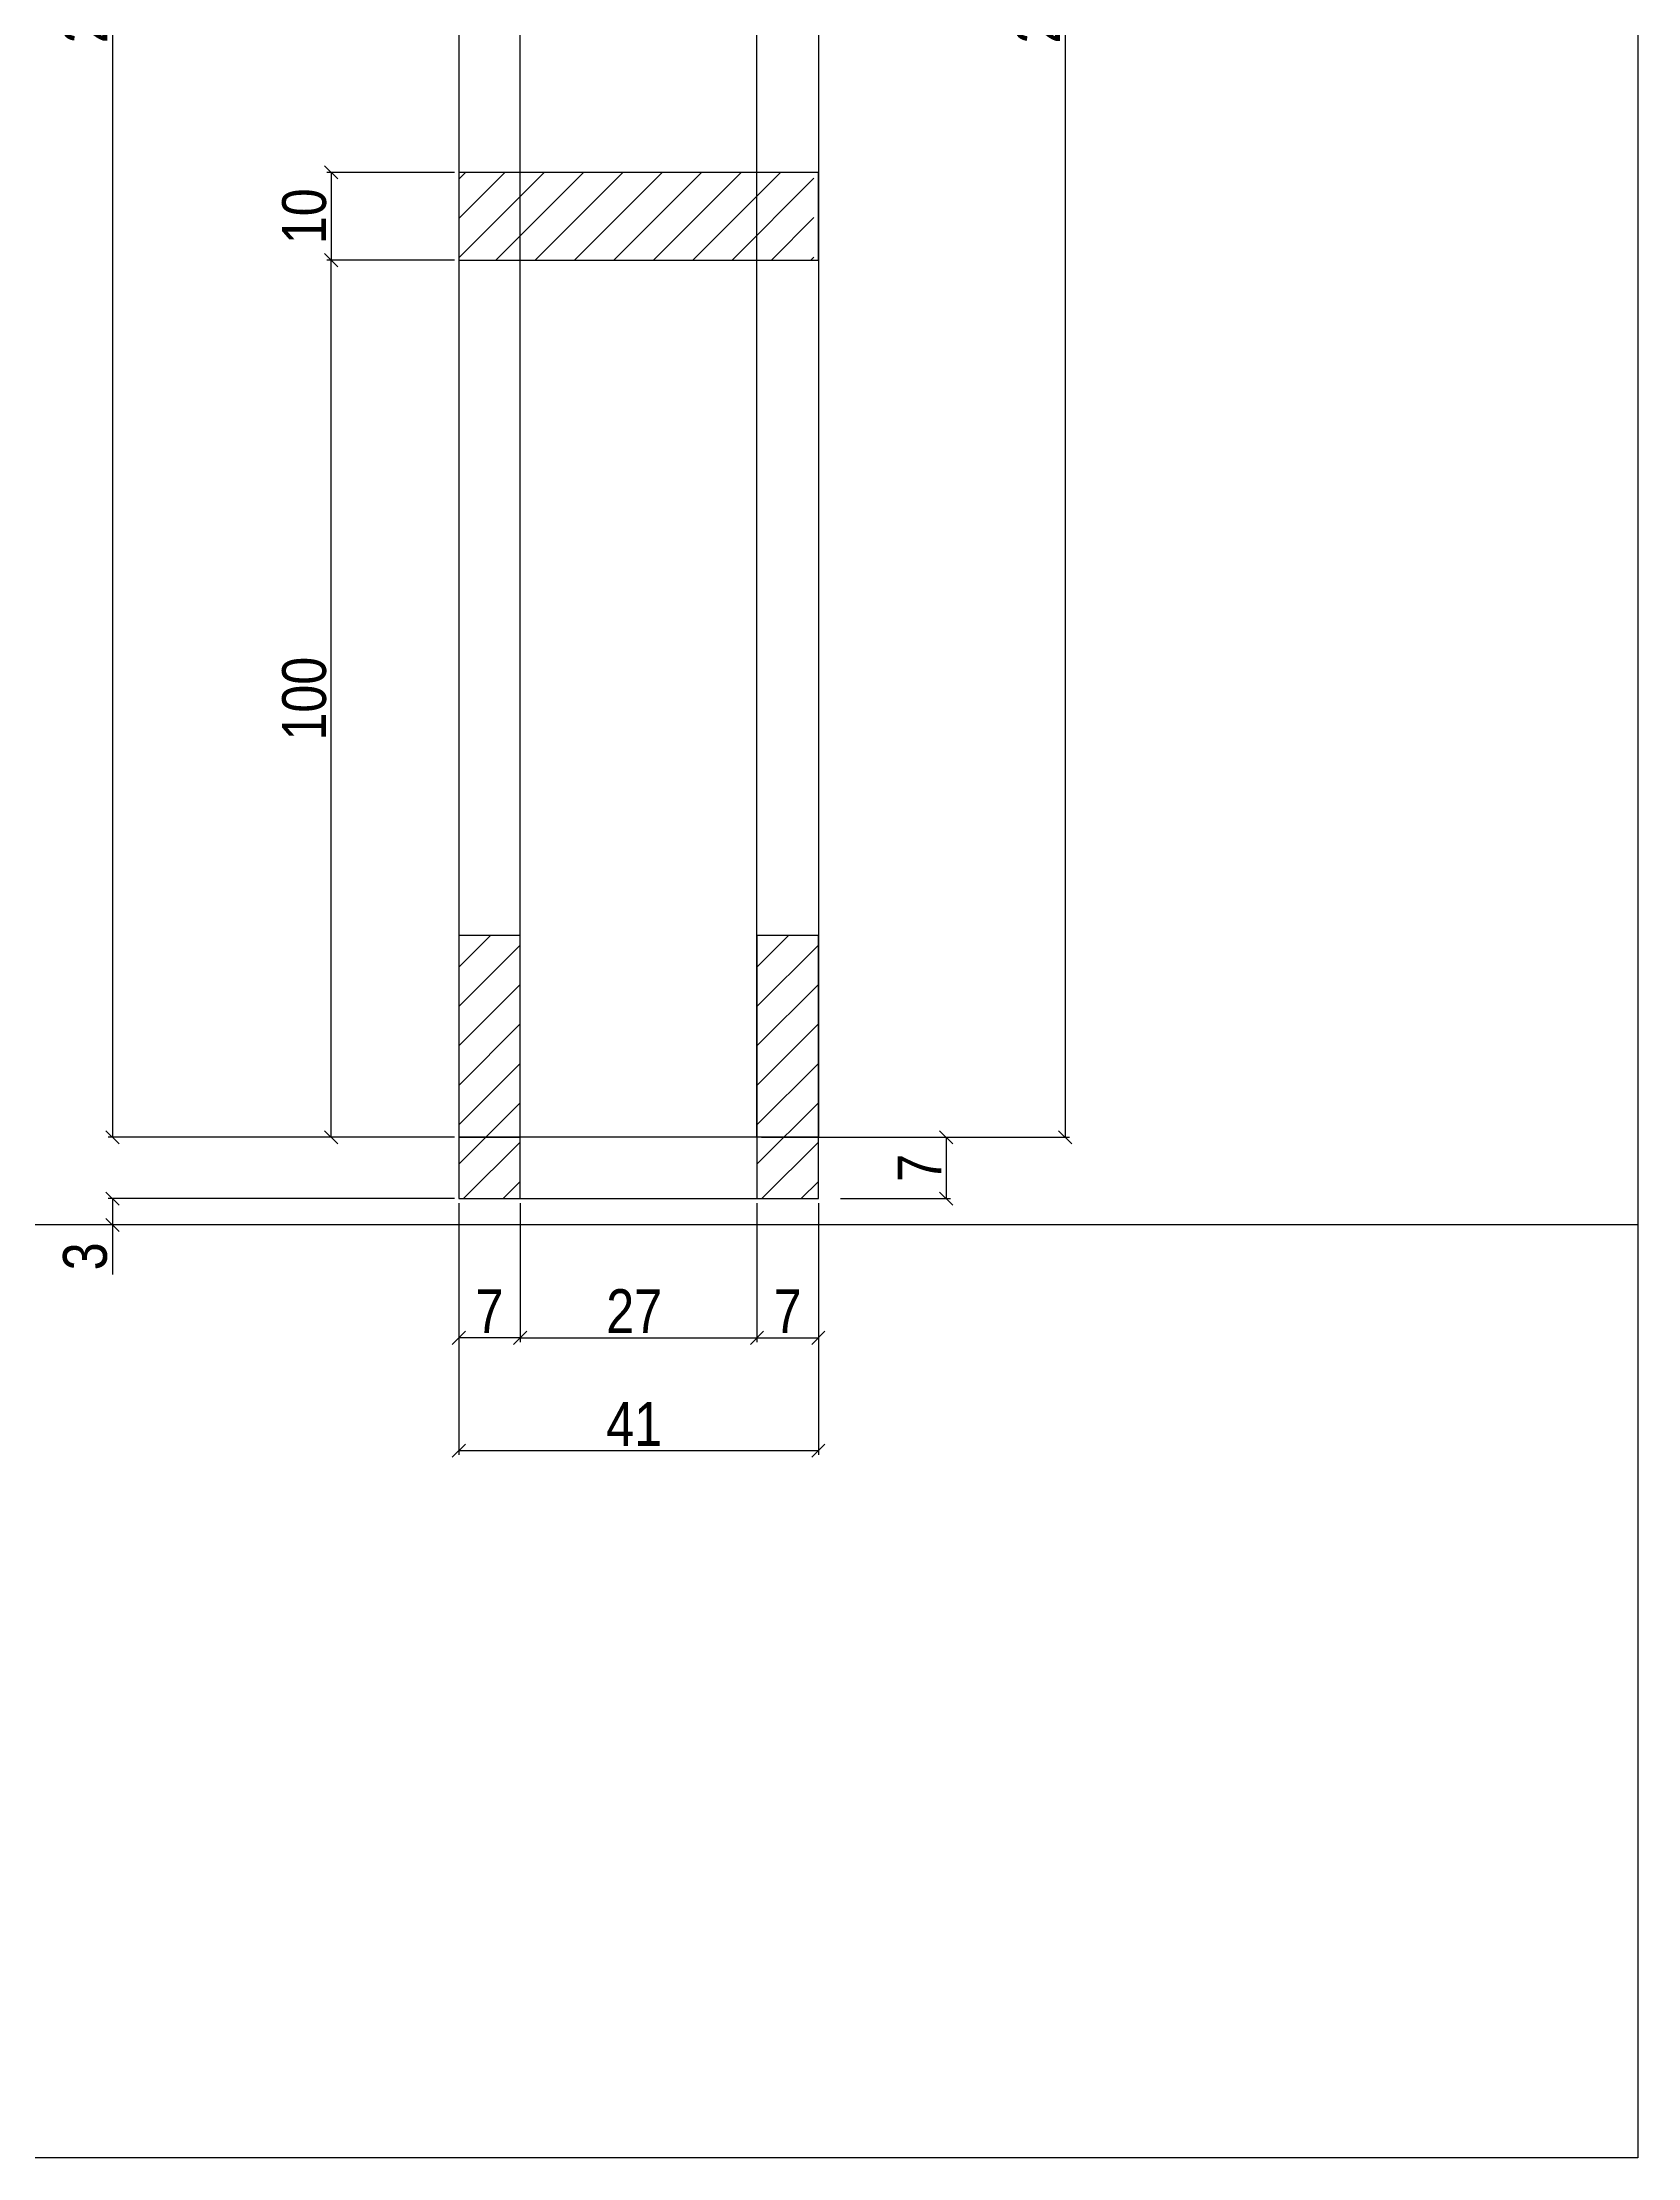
# Model space of a CAD drawing. Extents: x 17311 to 161354, y 153625 to 210355.
# Drawn here: x 22154.8 to 22518.6, y 206377.1 to 206859.5 of the extents above; entities that cross this region are included whole.
import ezdxf

# ---------------------------------------------------------------- set-up
doc = ezdxf.new("R2010")
doc.units = 0
doc.layers.get('0').update_dxf_attribs({"linetype": 'CONTINUOUS'})
doc.layers.get('DEFPOINTS').update_dxf_attribs({"linetype": 'CONTINUOUS'})
for name, color, linetype in [('8', 111, 'CONTINUOUS'), ('COTA', 241, 'CONTINUOUS'), ('detalhes', 4, 'CONTINUOUS'), ('Painéis', 200, 'CONTINUOUS'), ('SARR_7x7', 40, 'CONTINUOUS'), ('TIRAS REESCORAMENTO', 252, 'CONTINUOUS')]:
    doc.layers.add(name, color=color, linetype=linetype)
doc.styles.add('COTA TECNICA 2X', font='techl___.ttf', dxfattribs={"height": 10})
doc.dimstyles.new('SECAO', dxfattribs={"dimscale": 0.333333, "dimtxt": 5, "dimasz": 9, "dimexe": 3, "dimexo": 3, "dimgap": 3, "dimtad": 1, "dimdec": 1, "dimlfac": 0.5, "dimzin": 12, "dimdsep": 46, "dimtxsty": 'COTA TECNICA 2X', "dimblk1": 'OBLIQUE', "dimblk2": 'OBLIQUE', "dimsah": 1, "dimcen": 0.9, "dimclrd": 4, "dimclre": 4, "dimclrt": 240, "dimadec": 1, "dimazin": 3, "dimtfac": 1, "dimtdec": 1, "dimtmove": 0, "dimatfit": 3, "dimfxl": 1, "dimtolj": 1, "dimtzin": 12, "dimarcsym": 0})

# ---------------------------------------------------------------- blocks, each defined once
blk = doc.blocks.new('_Oblique')
at = {"color": 0, "linetype": 'ByBlock', "lineweight": -2}
blk.add_line((-0.5, -0.5), (0.5, 0.5), dxfattribs=at)
blk = doc.blocks.new('*D4226')
at = {"layer": 'DEFPOINTS', "color": 0, "transparency": 16777216}
for p in [(22249.75, 207127.86), (22170.79, 206609.77), (22249.75, 206609.77)]:
    blk.add_point(p, dxfattribs=at)
at = {"layer": 'detalhes', "color": 4, "lineweight": -2, "transparency": 16777216}
for p, q in [((22248.75, 207127.86), (22169.79, 207127.86)), ((22170.79, 207127.86), (22170.79, 206609.77)), ((22248.75, 206609.77), (22169.79, 206609.77))]:
    blk.add_line(p, q, dxfattribs=at)
at = {"layer": 'detalhes', "color": 4, "lineweight": -2, "transparency": 16777216, "xscale": 3, "yscale": 3, "zscale": 3}
for p, rotation in [((22170.79, 207127.86), 90), ((22170.79, 206609.77), 270)]:
    blk.add_blockref('_Oblique', p, dxfattribs=dict(at, rotation=rotation))
at = {"layer": 'detalhes', "color": 240, "transparency": 16777216, "insert": (22164.65, 206868.81), "char_height": 10, "attachment_point": 5, "rotation": 90, "style": 'COTA TECNICA 2X'}
blk.add_mtext('\\A1;259', dxfattribs=at)
blk = doc.blocks.new('*D4227')
at = {"layer": 'DEFPOINTS', "color": 0, "transparency": 16777216}
for p in [(22249.75, 206595.77), (22331.75, 206595.77), (22331.75, 206538.31)]:
    blk.add_point(p, dxfattribs=at)
at = {"layer": 'detalhes', "color": 4, "lineweight": -2, "transparency": 16777216}
for p, q in [((22249.75, 206594.77), (22249.75, 206537.31)), ((22331.75, 206594.77), (22331.75, 206537.31)), ((22249.75, 206538.31), (22331.75, 206538.31))]:
    blk.add_line(p, q, dxfattribs=at)
at = {"layer": 'detalhes', "color": 4, "lineweight": -2, "transparency": 16777216, "xscale": 3, "yscale": 3, "zscale": 3, "rotation": 180}
blk.add_blockref('_Oblique', (22249.75, 206538.31), dxfattribs=at)
at = {"layer": 'detalhes', "color": 4, "lineweight": -2, "transparency": 16777216, "xscale": 3, "yscale": 3, "zscale": 3}
blk.add_blockref('_Oblique', (22331.75, 206538.31), dxfattribs=at)
at = {"layer": 'detalhes', "color": 240, "transparency": 16777216, "insert": (22289.75, 206544.39), "char_height": 10, "attachment_point": 5, "style": 'COTA TECNICA 2X'}
blk.add_mtext('\\A1;41', dxfattribs=at)
blk = doc.blocks.new('*D4228')
at = {"layer": 'DEFPOINTS', "color": 0, "transparency": 16777216}
for p in [(22263.75, 206595.77), (22317.75, 206595.77), (22317.75, 206564.03)]:
    blk.add_point(p, dxfattribs=at)
at = {"layer": 'detalhes', "color": 4, "lineweight": -2, "transparency": 16777216}
for p, q in [((22263.75, 206594.77), (22263.75, 206563.03)), ((22317.75, 206594.77), (22317.75, 206563.03)), ((22263.75, 206564.03), (22317.75, 206564.03))]:
    blk.add_line(p, q, dxfattribs=at)
at = {"layer": 'detalhes', "color": 4, "lineweight": -2, "transparency": 16777216, "xscale": 3, "yscale": 3, "zscale": 3, "rotation": 180}
blk.add_blockref('_Oblique', (22263.75, 206564.03), dxfattribs=at)
at = {"layer": 'detalhes', "color": 4, "lineweight": -2, "transparency": 16777216, "xscale": 3, "yscale": 3, "zscale": 3}
blk.add_blockref('_Oblique', (22317.75, 206564.03), dxfattribs=at)
at = {"layer": 'detalhes', "color": 240, "transparency": 16777216, "insert": (22289.75, 206570.11), "char_height": 10, "attachment_point": 5, "style": 'COTA TECNICA 2X'}
blk.add_mtext('\\A1;27', dxfattribs=at)
blk = doc.blocks.new('*D4229')
at = {"layer": 'DEFPOINTS', "color": 0, "transparency": 16777216}
for p in [(22317.75, 206564.03), (22331.75, 206564.03), (22331.75, 206564.03)]:
    blk.add_point(p, dxfattribs=at)
at = {"layer": 'detalhes', "color": 4, "lineweight": -2, "transparency": 16777216}
blk.add_line((22317.75, 206564.03), (22331.75, 206564.03), dxfattribs=at)
at = {"layer": 'detalhes', "color": 4, "lineweight": -2, "transparency": 16777216, "xscale": 3, "yscale": 3, "zscale": 3, "rotation": 180}
blk.add_blockref('_Oblique', (22317.75, 206564.03), dxfattribs=at)
at = {"layer": 'detalhes', "color": 4, "lineweight": -2, "transparency": 16777216, "xscale": 3, "yscale": 3, "zscale": 3}
blk.add_blockref('_Oblique', (22331.75, 206564.03), dxfattribs=at)
at = {"layer": 'detalhes', "color": 240, "transparency": 16777216, "insert": (22324.75, 206570.11), "char_height": 10, "attachment_point": 5, "style": 'COTA TECNICA 2X'}
blk.add_mtext('\\A1;7', dxfattribs=at)
blk = doc.blocks.new('*D4230')
at = {"layer": 'DEFPOINTS', "color": 0, "transparency": 16777216}
for p in [(22249.75, 206564.03), (22249.75, 206564.03), (22263.75, 206564.03)]:
    blk.add_point(p, dxfattribs=at)
at = {"layer": 'detalhes', "color": 4, "lineweight": -2, "transparency": 16777216}
blk.add_line((22263.75, 206564.03), (22249.75, 206564.03), dxfattribs=at)
at = {"layer": 'detalhes', "color": 4, "lineweight": -2, "transparency": 16777216, "xscale": 3, "yscale": 3, "zscale": 3, "rotation": 180}
blk.add_blockref('_Oblique', (22249.75, 206564.03), dxfattribs=at)
at = {"layer": 'detalhes', "color": 4, "lineweight": -2, "transparency": 16777216, "xscale": 3, "yscale": 3, "zscale": 3}
blk.add_blockref('_Oblique', (22263.75, 206564.03), dxfattribs=at)
at = {"layer": 'detalhes', "color": 240, "transparency": 16777216, "insert": (22256.75, 206570.11), "char_height": 10, "attachment_point": 5, "style": 'COTA TECNICA 2X'}
blk.add_mtext('\\A1;7', dxfattribs=at)
blk = doc.blocks.new('*D4231')
at = {"layer": 'DEFPOINTS', "color": 0, "transparency": 16777216}
for p in [(22249.75, 206829.79), (22220.65, 206809.79), (22249.75, 206809.79)]:
    blk.add_point(p, dxfattribs=at)
at = {"layer": 'detalhes', "color": 4, "lineweight": -2, "transparency": 16777216}
for p, q in [((22248.75, 206829.79), (22219.65, 206829.79)), ((22220.65, 206829.79), (22220.65, 206809.79)), ((22248.75, 206809.79), (22219.65, 206809.79))]:
    blk.add_line(p, q, dxfattribs=at)
at = {"layer": 'detalhes', "color": 4, "lineweight": -2, "transparency": 16777216, "xscale": 3, "yscale": 3, "zscale": 3}
for p, rotation in [((22220.65, 206829.79), 90), ((22220.65, 206809.79), 270)]:
    blk.add_blockref('_Oblique', p, dxfattribs=dict(at, rotation=rotation))
at = {"layer": 'detalhes', "color": 240, "transparency": 16777216, "insert": (22214.54, 206819.79), "char_height": 10, "attachment_point": 5, "rotation": 90, "style": 'COTA TECNICA 2X'}
blk.add_mtext('\\A1;10', dxfattribs=at)
blk = doc.blocks.new('*D4234')
at = {"layer": 'DEFPOINTS', "color": 0, "transparency": 16777216}
for p in [(22189.27, 207165.86), (22127.28, 206589.77), (22249.75, 206589.77)]:
    blk.add_point(p, dxfattribs=at)
at = {"layer": 'detalhes', "color": 4, "lineweight": -2, "transparency": 16777216}
for p, q in [((22188.27, 207165.86), (22126.28, 207165.86)), ((22127.28, 207165.86), (22127.28, 206589.77)), ((22248.75, 206589.77), (22126.28, 206589.77))]:
    blk.add_line(p, q, dxfattribs=at)
at = {"layer": 'detalhes', "color": 4, "lineweight": -2, "transparency": 16777216, "xscale": 3, "yscale": 3, "zscale": 3}
for p, rotation in [((22127.28, 207165.86), 90), ((22127.28, 206589.77), 270)]:
    blk.add_blockref('_Oblique', p, dxfattribs=dict(at, rotation=rotation))
at = {"layer": 'detalhes', "color": 240, "transparency": 16777216, "insert": (22121.19, 206877.82), "char_height": 10, "attachment_point": 5, "rotation": 90, "style": 'COTA TECNICA 2X'}
blk.add_mtext('\\A1;288', dxfattribs=at)
blk = doc.blocks.new('*D4235')
at = {"layer": 'DEFPOINTS', "color": 0, "transparency": 16777216}
for p in [(22249.75, 206595.77), (22170.79, 206589.77), (22249.75, 206589.77)]:
    blk.add_point(p, dxfattribs=at)
at = {"layer": 'detalhes', "color": 4, "lineweight": -2, "transparency": 16777216}
for p, q in [((22248.75, 206595.77), (22169.79, 206595.77)), ((22170.79, 206595.77), (22170.79, 206589.77)), ((22248.75, 206589.77), (22169.79, 206589.77)), ((22170.79, 206589.77), (22170.79, 206578.44))]:
    blk.add_line(p, q, dxfattribs=at)
at = {"layer": 'detalhes', "color": 4, "lineweight": -2, "transparency": 16777216, "xscale": 3, "yscale": 3, "zscale": 3}
for p, rotation in [((22170.79, 206595.77), 90), ((22170.79, 206589.77), 270)]:
    blk.add_blockref('_Oblique', p, dxfattribs=dict(at, rotation=rotation))
at = {"layer": 'detalhes', "color": 240, "transparency": 16777216, "insert": (22164.57, 206582.61), "char_height": 10, "attachment_point": 5, "rotation": 90, "style": 'COTA TECNICA 2X'}
blk.add_mtext('\\A1;3', dxfattribs=at)
blk = doc.blocks.new('*D4238')
at = {"layer": 'DEFPOINTS', "color": 0, "transparency": 16777216}
for p in [(22220.65, 206809.79), (22249.75, 206809.79), (22248.75, 206609.77)]:
    blk.add_point(p, dxfattribs=at)
at = {"layer": 'detalhes', "color": 4, "lineweight": -2, "transparency": 16777216}
for p, q in [((22248.75, 206809.79), (22219.65, 206809.79)), ((22220.65, 206609.77), (22220.65, 206809.79)), ((22247.75, 206609.77), (22219.65, 206609.77))]:
    blk.add_line(p, q, dxfattribs=at)
at = {"layer": 'detalhes', "color": 4, "lineweight": -2, "transparency": 16777216, "xscale": 3, "yscale": 3, "zscale": 3}
for p, rotation in [((22220.65, 206809.79), 90), ((22220.65, 206609.77), 270)]:
    blk.add_blockref('_Oblique', p, dxfattribs=dict(at, rotation=rotation))
at = {"layer": 'detalhes', "color": 240, "transparency": 16777216, "insert": (22214.54, 206709.78), "char_height": 10, "attachment_point": 5, "rotation": 90, "style": 'COTA TECNICA 2X'}
blk.add_mtext('\\A1;100', dxfattribs=at)
blk = doc.blocks.new('*D4241')
at = {"layer": 'DEFPOINTS', "color": 0, "transparency": 16777216}
for p in [(22332.75, 207127.74), (22332.75, 206609.77), (22388.04, 206609.77)]:
    blk.add_point(p, dxfattribs=at)
at = {"layer": 'detalhes', "color": 4, "lineweight": -2, "transparency": 16777216}
for p, q in [((22333.75, 207127.74), (22389.04, 207127.74)), ((22388.04, 207127.74), (22388.04, 206609.77)), ((22333.75, 206609.77), (22389.04, 206609.77))]:
    blk.add_line(p, q, dxfattribs=at)
at = {"layer": 'detalhes', "color": 4, "lineweight": -2, "transparency": 16777216, "xscale": 3, "yscale": 3, "zscale": 3}
for p, rotation in [((22388.04, 207127.74), 90), ((22388.04, 206609.77), 270)]:
    blk.add_blockref('_Oblique', p, dxfattribs=dict(at, rotation=rotation))
at = {"layer": 'detalhes', "color": 240, "transparency": 16777216, "insert": (22381.9, 206868.75), "char_height": 10, "attachment_point": 5, "rotation": 90, "style": 'COTA TECNICA 2X'}
blk.add_mtext('\\A1;259', dxfattribs=at)
blk = doc.blocks.new('*D4242')
at = {"layer": 'DEFPOINTS', "color": 0, "transparency": 16777216}
for p in [(22317.75, 206609.77), (22335.8, 206595.77), (22360.89, 206595.77)]:
    blk.add_point(p, dxfattribs=at)
at = {"layer": 'detalhes', "color": 4, "lineweight": -2, "transparency": 16777216}
for p, q in [((22318.75, 206609.77), (22361.89, 206609.77)), ((22360.89, 206609.77), (22360.89, 206595.77)), ((22336.8, 206595.77), (22361.89, 206595.77))]:
    blk.add_line(p, q, dxfattribs=at)
at = {"layer": 'detalhes', "color": 4, "lineweight": -2, "transparency": 16777216, "xscale": 3, "yscale": 3, "zscale": 3}
for p, rotation in [((22360.89, 206609.77), 90), ((22360.89, 206595.77), 270)]:
    blk.add_blockref('_Oblique', p, dxfattribs=dict(at, rotation=rotation))
at = {"layer": 'detalhes', "color": 240, "transparency": 16777216, "insert": (22354.82, 206602.77), "char_height": 10, "attachment_point": 5, "rotation": 90, "style": 'COTA TECNICA 2X'}
blk.add_mtext('\\A1;7', dxfattribs=at)

msp = doc.modelspace()

# ---------------------------------------------------------------- hatches: boundary and pattern name
at = {"layer": 'COTA'}
h = msp.add_hatch(dxfattribs=at)
h.set_pattern_fill('ANSI31', color=256, scale=2, style=0)
h.set_pattern_definition([(45, (-3877.857, 9536.995), (-4.49012806, 4.49012806), [])])
h.paths.add_polyline_path([(22330.75, 206829.79), (22249.75, 206829.79), (22249.75, 206809.79), (22330.75, 206809.79)])
h = msp.add_hatch(dxfattribs=at)
h.set_pattern_fill('ANSI31', color=256, scale=2, style=0)
h.set_pattern_definition([(45, (2405.528, 200786.58), (-4.490128, 4.490128), [])])
h.paths.add_polyline_path([(22249.75, 206595.77), (22263.75, 206595.77), (22263.75, 206655.77), (22249.75, 206655.77)])
h = msp.add_hatch(dxfattribs=at)
h.set_pattern_fill('ANSI31', color=256, scale=2, style=0)
h.set_pattern_definition([(45, (2473.528, 200786.58), (-4.490128, 4.490128), [])])
h.paths.add_polyline_path([(22317.75, 206595.77), (22331.75, 206595.77), (22331.75, 206655.77), (22317.75, 206655.77)])

# ---------------------------------------------------------------- linework, layer by layer
at = {"linetype": 'Continuous'}
msp.add_lwpolyline([(22271.75, 206595.77), (22331.75, 206595.77), (22331.75, 206609.77), (22249.75, 206609.77), (22249.75, 206595.77), (22271.75, 206595.77)], dxfattribs=at)
at = {"layer": '8', "color": 5, "linetype": 'Continuous'}
msp.add_lwpolyline([(22518.59, 206377.07), (21921.78, 206377.07), (21921.78, 207341.85), (22518.59, 207341.85)], close=True, dxfattribs=at)
at = {"layer": 'Painéis'}
msp.add_lwpolyline([(22249.75, 206809.79), (22331.75, 206809.79), (22331.75, 206829.79), (22249.75, 206829.79), (22249.75, 206809.79)], dxfattribs=at)
for points in [[(22249.75, 206595.77), (22263.75, 206595.77), (22263.75, 206655.77), (22249.75, 206655.77)], [(22317.75, 206595.77), (22331.75, 206595.77), (22331.75, 206655.77), (22317.75, 206655.77)]]:
    msp.add_lwpolyline(points, close=True, dxfattribs=at)
at = {"layer": 'SARR_7x7', "linetype": 'Continuous'}
for points in [[(22249.75, 206609.77), (22263.75, 206609.77), (22263.75, 207127.96), (22249.75, 207127.96)], [(22331.75, 206609.77), (22317.75, 206609.77), (22317.75, 207127.74), (22331.75, 207127.74)]]:
    msp.add_lwpolyline(points, close=True, dxfattribs=at)
at = {"layer": 'TIRAS REESCORAMENTO', "linetype": 'ByBlock'}
msp.add_line((22518.59, 206589.77), (17744.1, 206589.77), dxfattribs=at)

# ---------------------------------------------------------------- dimensions: what is measured, and where the dimension line sits
at = {"layer": 'detalhes', "color": 3}
for base, p1, p2, picture, middle in [((22127.28, 206589.77), (22189.27, 207165.86), (22249.75, 206589.77), '*D4234', (22121.19, 206877.82)), ((22170.79, 206609.77), (22249.75, 207127.86), (22249.75, 206609.77), '*D4226', (22164.65, 206868.81)), ((22388.04, 206609.77), (22332.75, 207127.74), (22332.75, 206609.77), '*D4241', (22381.9, 206868.75)), ((22220.65, 206809.79), (22249.75, 206829.79), (22249.75, 206809.79), '*D4231', (22214.54, 206819.79)), ((22220.65, 206809.79), (22248.75, 206609.77), (22249.75, 206809.79), '*D4238', (22214.54, 206709.78)), ((22360.89, 206595.77), (22317.75, 206609.77), (22335.8, 206595.77), '*D4242', (22354.82, 206602.77)), ((22170.79, 206589.77), (22249.75, 206595.77), (22249.75, 206589.77), '*D4235', (22164.57, 206582.61))]:
    dim = msp.add_linear_dim(base=base, p1=p1, p2=p2, angle=90, dimstyle='SECAO', dxfattribs=at)
    dim.commit()
    dim.dimension.update_dxf_attribs({"geometry": picture, "text_midpoint": middle})
for base, p1, p2, picture, middle in [((22331.75, 206538.31), (22249.75, 206595.77), (22331.75, 206595.77), '*D4227', (22289.75, 206538.31)), ((22317.75, 206564.03), (22263.75, 206595.77), (22317.75, 206595.77), '*D4228', (22289.75, 206564.03)), ((22331.75, 206564.03), (22317.75, 206564.03), (22331.75, 206564.03), '*D4229', (22324.75, 206564.03))]:
    dim = msp.add_linear_dim(base=base, p1=p1, p2=p2, dimstyle='SECAO', dxfattribs=at)
    dim.commit()
    dim.dimension.update_dxf_attribs({"geometry": picture, "text_midpoint": middle, "dimtype": 160})
dim = msp.add_linear_dim(base=(22249.75, 206564.03), p1=(22263.75, 206564.03), p2=(22249.75, 206564.03), dimstyle='SECAO', dxfattribs=at)
dim.commit()
dim.dimension.update_dxf_attribs({"geometry": '*D4230', "text_midpoint": (22256.75, 206570.11)})

doc.saveas('drawing.dxf')
